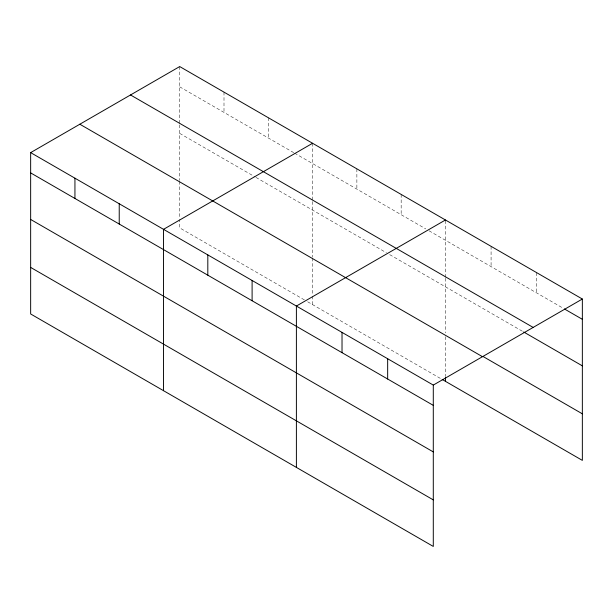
<?xml version="1.0" encoding="UTF-8"?>
<svg xmlns="http://www.w3.org/2000/svg" width="613" height="613" viewBox="0 0 613 613"><rect width="100%" height="100%" fill="white"/><g stroke="black" fill="none" stroke-linecap="round" stroke-linejoin="round"><path stroke-width="0.46" stroke-dasharray="3.06 2.3" d="M445.452 278.271L445.452 332.905M445.452 277.321L445.452 219.99M179.709 86.839L293.719 152.66M294.539 153.135L425.767 228.902M429.046 230.794L562.795 308.01M179.709 133.396L255.169 176.958M255.989 177.433L386.397 252.725M389.676 254.617L522.866 331.51M304.377 299.887L179.709 227.913L179.709 219.362M307.657 301.788L441.352 378.972M536.72 272.685L536.72 292.953M491.082 246.334L491.082 266.609M445.452 336.683L445.452 376.589M401.163 194.421L401.163 214.696M356.873 168.851L356.873 189.118M312.576 143.281L312.576 200.604M312.576 201.554L312.576 257.131M312.576 258.073L312.576 295.129M312.576 296.079L312.576 304.623M268.287 117.704L268.287 137.979M223.998 92.134L223.998 112.409M179.709 66.564L179.709 123.895M179.709 124.845L179.709 180.421M179.709 181.356L179.709 218.412"/><path stroke-width="0.92" d="M433.291 451.911L433.291 385.087L30.65 152.622L30.65 313.971L433.291 546.436L433.291 451.911L30.65 219.454M30.65 152.622L179.709 66.564L582.35 299.029L582.35 460.378L442.172 379.447M312.576 143.281L163.525 229.339L163.525 390.688M445.452 219.99L296.393 306.048L296.393 467.397M433.291 385.087L582.35 299.029M564.42 308.952L582.35 319.304M130.515 94.961L533.164 327.426M523.678 331.985L582.35 365.854M482.937 356.429L582.35 413.821M79.836 124.224L482.485 356.689M30.65 172.897L433.291 405.362M30.65 267.414L433.291 499.879M445.452 377.539L445.452 381.34M387.661 358.743L387.661 379.01M342.023 332.392L342.023 352.667M252.104 280.478L252.104 300.753M207.815 254.908L207.815 275.183M119.228 203.769L119.228 224.036M74.939 178.191L74.939 198.466"/></g></svg>
